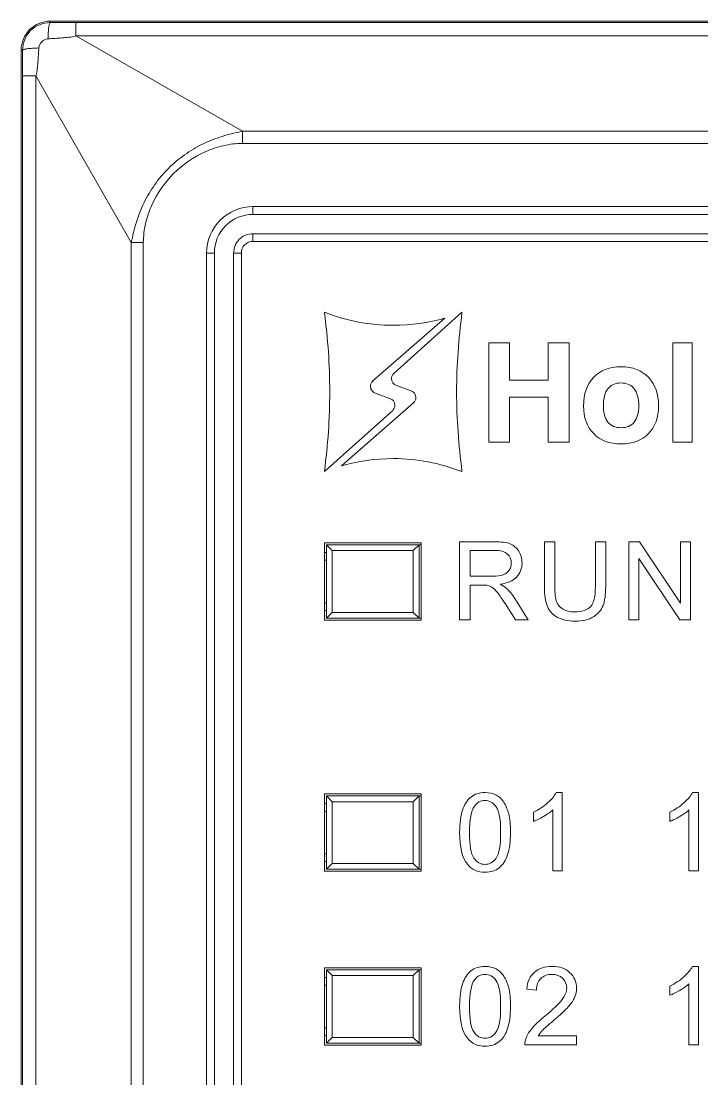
# Model space of a CAD drawing. Header units: millimetres. Extents: x 33157 to 59611, y -29750 to 1750.
# Drawn here: x 53530.02 to 53547.64, y -3944.32 to -3916.95 of the extents above; entities that cross this region are included whole.
import ezdxf

# ---------------------------------------------------------------- set-up
doc = ezdxf.new("R2010")
doc.units = ezdxf.units.MM
doc.layers.get('0').update_dxf_attribs({"lineweight": 18})

msp = doc.modelspace()

# ---------------------------------------------------------------- linework, layer by layer
at = {"lineweight": 9}
for p, q in [((53530.77, -3916.948), (53530.77, -3916.985)), ((53531.434, -3916.985), (53531.434, -3917.327)), ((53530.02, -3917.698), (53530.02, -4016.198)), ((53530.058, -3918.362), (53530.058, -3918.362)), ((53530.058, -3918.362), (53530.058, -4015.533)), ((53530.399, -3918.362), (53530.399, -3918.362)), ((53530.399, -3918.362), (53530.399, -4015.533)), ((53535.75, -3919.794), (53535.75, -3920.11)), ((53536.02, -3921.748), (53536.02, -3921.948)), ((53536.02, -3922.448), (53536.02, -3922.648)), ((53532.866, -3922.678), (53532.866, -4011.217)), ((53533.182, -3922.678), (53533.182, -4011.217)), ((53534.82, -3922.948), (53534.82, -3922.948)), ((53534.82, -3922.948), (53534.82, -4010.948)), ((53535.02, -3922.948), (53535.02, -3922.948)), ((53535.02, -3922.948), (53535.02, -4010.948)), ((53535.52, -3922.948), (53535.52, -4010.948)), ((53535.72, -3922.948), (53535.72, -4010.948)), ((53537.87, -3930.448), (53537.87, -3932.448)), ((53537.92, -3930.498), (53537.92, -3932.398)), ((53538.07, -3930.648), (53538.07, -3932.248)), ((53540.17, -3930.648), (53540.17, -3932.248)), ((53540.32, -3930.498), (53540.32, -3932.398)), ((53540.37, -3930.448), (53540.37, -3932.448)), ((53537.87, -3936.948), (53537.87, -3938.948)), ((53537.92, -3936.998), (53537.92, -3938.898)), ((53540.32, -3936.998), (53540.32, -3938.898)), ((53540.37, -3936.948), (53540.37, -3938.948)), ((53538.07, -3937.148), (53538.07, -3938.748)), ((53540.17, -3937.148), (53540.17, -3938.748)), ((53537.87, -3941.448), (53537.87, -3943.448)), ((53537.92, -3941.498), (53537.92, -3943.398)), ((53538.07, -3941.648), (53538.07, -3943.248)), ((53540.17, -3941.648), (53540.17, -3943.248)), ((53540.32, -3941.498), (53540.32, -3943.398)), ((53540.37, -3941.448), (53540.37, -3943.448))]:
    msp.add_line(p, q, dxfattribs=at)
for points, knots in [([(53530.77, -3916.948), (53530.571, -3916.948), (53530.38, -3917.027), (53530.239, -3917.167), (53530.099, -3917.308), (53530.02, -3917.499), (53530.02, -3917.698)], [0, 0, 0, 0, 173507.015859, 173507.015859, 173507.015859, 347014.031717, 347014.031717, 347014.031717, 347014.031717]), ([(53530.77, -3916.985), (53530.581, -3916.984), (53530.399, -3917.06), (53530.265, -3917.193), (53530.132, -3917.327), (53530.057, -3917.508), (53530.057, -3917.698)], [0, 0, 0, 0, 173507.170376, 173507.170376, 173507.170376, 347014.340753, 347014.340753, 347014.340753, 347014.340753]), ([(53530.77, -3916.985), (53530.765, -3916.985), (53530.762, -3916.989), (53530.76, -3916.994), (53530.755, -3917.002), (53530.753, -3917.01), (53530.751, -3917.018), (53530.747, -3917.03), (53530.744, -3917.043), (53530.742, -3917.056), (53530.738, -3917.073), (53530.736, -3917.09), (53530.734, -3917.107), (53530.728, -3917.151), (53530.724, -3917.196), (53530.721, -3917.241), (53530.717, -3917.296), (53530.715, -3917.35), (53530.714, -3917.405)], [0, 0, 0, 0, 147302.161094, 147302.161094, 147302.161094, 294604.322188, 294604.322188, 294604.322188, 441906.483281, 441906.483281, 441906.483281, 589208.644375, 589208.644375, 589208.644375, 736510.805469, 736510.805469, 736510.805469, 883812.966563, 883812.966563, 883812.966563, 883812.966563]), ([(53530.477, -3917.642), (53530.48, -3917.583), (53530.508, -3917.523), (53530.552, -3917.48), (53530.595, -3917.436), (53530.655, -3917.408), (53530.714, -3917.405)], [0, 0, 0, 0, 173509.024829, 173509.024829, 173509.024829, 347018.049658, 347018.049658, 347018.049658, 347018.049658]), ([(53530.714, -3917.405), (53530.774, -3917.402), (53530.835, -3917.398), (53530.895, -3917.395), (53530.955, -3917.391), (53531.016, -3917.387), (53531.076, -3917.382), (53531.136, -3917.377), (53531.196, -3917.371), (53531.257, -3917.364), (53531.317, -3917.357), (53531.378, -3917.349), (53531.434, -3917.327)], [0, 0, 0, 0, 153854.874553, 153854.874553, 153854.874553, 307709.749106, 307709.749106, 307709.749106, 461564.62366, 461564.62366, 461564.62366, 615419.498213, 615419.498213, 615419.498213, 615419.498213]), ([(53530.057, -3917.698), (53530.057, -3917.693), (53530.062, -3917.69), (53530.066, -3917.688), (53530.074, -3917.683), (53530.082, -3917.681), (53530.09, -3917.678), (53530.102, -3917.675), (53530.115, -3917.672), (53530.128, -3917.669), (53530.145, -3917.666), (53530.162, -3917.664), (53530.179, -3917.661), (53530.223, -3917.656), (53530.268, -3917.652), (53530.314, -3917.649), (53530.368, -3917.645), (53530.423, -3917.643), (53530.477, -3917.642)], [0, 0, 0, 0, 147301.449181, 147301.449181, 147301.449181, 294602.898363, 294602.898363, 294602.898363, 441904.347544, 441904.347544, 441904.347544, 589205.796726, 589205.796726, 589205.796726, 736507.245907, 736507.245907, 736507.245907, 883808.695089, 883808.695089, 883808.695089, 883808.695089]), ([(53530.399, -3918.362), (53530.41, -3918.334), (53530.417, -3918.304), (53530.423, -3918.274), (53530.428, -3918.245), (53530.433, -3918.215), (53530.437, -3918.185), (53530.444, -3918.124), (53530.45, -3918.064), (53530.454, -3918.004), (53530.459, -3917.943), (53530.463, -3917.883), (53530.467, -3917.823), (53530.471, -3917.763), (53530.474, -3917.702), (53530.477, -3917.642)], [0, 0, 0, 0, 149522.803849, 149522.803849, 149522.803849, 299045.607698, 299045.607698, 299045.607698, 448568.411548, 448568.411548, 448568.411548, 598091.215397, 598091.215397, 598091.215397, 747614.019246, 747614.019246, 747614.019246, 747614.019246]), ([(53535.75, -3919.794), (53535.662, -3919.815), (53535.574, -3919.835), (53535.486, -3919.857), (53535.397, -3919.879), (53535.31, -3919.903), (53535.223, -3919.93), (53535.05, -3919.984), (53534.88, -3920.051), (53534.717, -3920.13), (53534.553, -3920.21), (53534.396, -3920.303), (53534.248, -3920.408), (53534.1, -3920.514), (53533.961, -3920.631), (53533.832, -3920.76), (53533.703, -3920.888), (53533.586, -3921.028), (53533.48, -3921.176), (53533.375, -3921.324), (53533.282, -3921.481), (53533.202, -3921.644), (53533.123, -3921.808), (53533.056, -3921.978), (53533.002, -3922.151), (53532.975, -3922.238), (53532.951, -3922.325), (53532.929, -3922.413), (53532.907, -3922.502), (53532.888, -3922.59), (53532.866, -3922.678)], [0, 0, 0, 0, 142072.902298, 142072.902298, 142072.902298, 284145.804596, 284145.804596, 284145.804596, 426218.706893, 426218.706893, 426218.706893, 568291.609191, 568291.609191, 568291.609191, 710364.511489, 710364.511489, 710364.511489, 852437.413787, 852437.413787, 852437.413787, 994510.316084, 994510.316084, 994510.316084, 1136583.218382, 1136583.218382, 1136583.218382, 1278656.12068, 1278656.12068, 1278656.12068, 1420729.022978, 1420729.022978, 1420729.022978, 1420729.022978]), ([(53535.75, -3920.11), (53535.584, -3920.11), (53535.418, -3920.132), (53535.256, -3920.17), (53535.094, -3920.208), (53534.936, -3920.262), (53534.784, -3920.33), (53534.481, -3920.465), (53534.202, -3920.658), (53533.966, -3920.894), (53533.73, -3921.13), (53533.538, -3921.409), (53533.402, -3921.711), (53533.334, -3921.863), (53533.28, -3922.021), (53533.242, -3922.184), (53533.204, -3922.346), (53533.182, -3922.512), (53533.182, -3922.678)], [0, 0, 0, 0, 147315.259287, 147315.259287, 147315.259287, 294630.518573, 294630.518573, 294630.518573, 441945.77786, 441945.77786, 441945.77786, 589261.037146, 589261.037146, 589261.037146, 736576.296433, 736576.296433, 736576.296433, 883891.555719, 883891.555719, 883891.555719, 883891.555719]), ([(53536.02, -3921.748), (53535.702, -3921.748), (53535.396, -3921.874), (53535.171, -3922.099), (53534.946, -3922.324), (53534.82, -3922.629), (53534.82, -3922.948)], [0, 0, 0, 0, 173530.491146, 173530.491146, 173530.491146, 347060.982292, 347060.982292, 347060.982292, 347060.982292]), ([(53536.02, -3921.948), (53535.755, -3921.948), (53535.5, -3922.053), (53535.313, -3922.241), (53535.125, -3922.428), (53535.02, -3922.682), (53535.02, -3922.948)], [0, 0, 0, 0, 173531.331124, 173531.331124, 173531.331124, 347062.662248, 347062.662248, 347062.662248, 347062.662248]), ([(53536.02, -3922.448), (53535.887, -3922.448), (53535.76, -3922.5), (53535.666, -3922.594), (53535.572, -3922.688), (53535.52, -3922.815), (53535.52, -3922.948)], [0, 0, 0, 0, 173533.431547, 173533.431547, 173533.431547, 347066.863093, 347066.863093, 347066.863093, 347066.863093]), ([(53536.02, -3922.648), (53535.94, -3922.648), (53535.864, -3922.679), (53535.808, -3922.736), (53535.751, -3922.792), (53535.72, -3922.868), (53535.72, -3922.948)], [0, 0, 0, 0, 173534.271675, 173534.271675, 173534.271675, 347068.54335, 347068.54335, 347068.54335, 347068.54335])]:
    msp.add_open_spline(points, degree=3, knots=knots, dxfattribs=at)
for points in [[(53563.97, -3916.948), (53563.97, -3916.948), (53530.77, -3916.948), (53530.77, -3916.948)], [(53530.77, -3916.985), (53530.991, -3916.985), (53531.213, -3916.985), (53531.434, -3916.985)], [(53531.434, -3916.985), (53531.434, -3916.985), (53563.306, -3916.985), (53563.306, -3916.985)], [(53531.434, -3917.327), (53531.434, -3917.327), (53563.306, -3917.327), (53563.306, -3917.327)], [(53531.434, -3917.327), (53531.434, -3917.327), (53535.75, -3919.794), (53535.75, -3919.794)], [(53530.057, -3917.698), (53530.057, -3917.698), (53530.02, -3917.698), (53530.02, -3917.698)], [(53530.058, -3918.362), (53530.057, -3918.14), (53530.057, -3917.919), (53530.057, -3917.698)], [(53530.058, -3918.362), (53530.058, -3918.362), (53530.399, -3918.362), (53530.399, -3918.362)], [(53530.399, -3918.362), (53530.399, -3918.362), (53532.866, -3922.678), (53532.866, -3922.678)], [(53558.989, -3919.794), (53558.989, -3919.794), (53535.75, -3919.794), (53535.75, -3919.794)], [(53558.989, -3920.11), (53558.989, -3920.11), (53535.75, -3920.11), (53535.75, -3920.11)], [(53536.02, -3921.748), (53536.02, -3921.748), (53558.72, -3921.748), (53558.72, -3921.748)], [(53536.02, -3921.948), (53536.02, -3921.948), (53558.72, -3921.948), (53558.72, -3921.948)], [(53558.72, -3922.448), (53558.72, -3922.448), (53536.02, -3922.448), (53536.02, -3922.448)], [(53533.182, -3922.678), (53533.182, -3922.678), (53532.866, -3922.678), (53532.866, -3922.678)], [(53558.72, -3922.648), (53558.72, -3922.648), (53536.02, -3922.648), (53536.02, -3922.648)], [(53534.82, -3922.948), (53534.82, -3922.948), (53535.02, -3922.948), (53535.02, -3922.948)], [(53535.72, -3922.948), (53535.72, -3922.948), (53535.52, -3922.948), (53535.52, -3922.948)], [(53540.37, -3930.448), (53540.37, -3930.448), (53537.87, -3930.448), (53537.87, -3930.448)], [(53537.92, -3930.698), (53537.92, -3930.698), (53537.87, -3930.698), (53537.87, -3930.698)], [(53537.92, -3930.498), (53537.92, -3930.498), (53540.37, -3930.498), (53540.37, -3930.498)], [(53537.92, -3930.498), (53537.92, -3930.498), (53538.07, -3930.648), (53538.07, -3930.648)], [(53540.17, -3930.648), (53540.17, -3930.648), (53538.07, -3930.648), (53538.07, -3930.648)], [(53540.32, -3930.498), (53540.32, -3930.498), (53540.17, -3930.648), (53540.17, -3930.648)], [(53537.92, -3930.898), (53537.92, -3930.898), (53537.87, -3930.898), (53537.87, -3930.898)], [(53537.87, -3931.998), (53537.87, -3931.998), (53537.92, -3931.998), (53537.92, -3931.998)], [(53537.87, -3932.198), (53537.87, -3932.198), (53537.92, -3932.198), (53537.92, -3932.198)], [(53537.92, -3932.398), (53537.92, -3932.398), (53538.07, -3932.248), (53538.07, -3932.248)], [(53538.07, -3932.248), (53538.07, -3932.248), (53540.17, -3932.248), (53540.17, -3932.248)], [(53540.32, -3932.398), (53540.32, -3932.398), (53540.17, -3932.248), (53540.17, -3932.248)], [(53537.87, -3932.448), (53537.87, -3932.448), (53540.37, -3932.448), (53540.37, -3932.448)], [(53537.92, -3932.398), (53537.92, -3932.398), (53540.37, -3932.398), (53540.37, -3932.398)], [(53540.37, -3936.948), (53540.37, -3936.948), (53537.87, -3936.948), (53537.87, -3936.948)], [(53537.92, -3936.998), (53537.92, -3936.998), (53540.37, -3936.998), (53540.37, -3936.998)], [(53537.92, -3936.998), (53537.92, -3936.998), (53538.07, -3937.148), (53538.07, -3937.148)], [(53540.32, -3936.998), (53540.32, -3936.998), (53540.17, -3937.148), (53540.17, -3937.148)], [(53537.92, -3937.198), (53537.92, -3937.198), (53537.87, -3937.198), (53537.87, -3937.198)], [(53540.17, -3937.148), (53540.17, -3937.148), (53538.07, -3937.148), (53538.07, -3937.148)], [(53537.92, -3937.398), (53537.92, -3937.398), (53537.87, -3937.398), (53537.87, -3937.398)], [(53537.87, -3938.498), (53537.87, -3938.498), (53537.92, -3938.498), (53537.92, -3938.498)], [(53537.87, -3938.698), (53537.87, -3938.698), (53537.92, -3938.698), (53537.92, -3938.698)], [(53537.92, -3938.898), (53537.92, -3938.898), (53540.37, -3938.898), (53540.37, -3938.898)], [(53537.92, -3938.898), (53537.92, -3938.898), (53538.07, -3938.748), (53538.07, -3938.748)], [(53538.07, -3938.748), (53538.07, -3938.748), (53540.17, -3938.748), (53540.17, -3938.748)], [(53540.32, -3938.898), (53540.32, -3938.898), (53540.17, -3938.748), (53540.17, -3938.748)], [(53537.87, -3938.948), (53537.87, -3938.948), (53540.37, -3938.948), (53540.37, -3938.948)], [(53540.37, -3941.448), (53540.37, -3941.448), (53537.87, -3941.448), (53537.87, -3941.448)], [(53537.92, -3941.498), (53537.92, -3941.498), (53540.37, -3941.498), (53540.37, -3941.498)], [(53537.92, -3941.498), (53537.92, -3941.498), (53538.07, -3941.648), (53538.07, -3941.648)], [(53540.17, -3941.648), (53540.17, -3941.648), (53538.07, -3941.648), (53538.07, -3941.648)], [(53540.32, -3941.498), (53540.32, -3941.498), (53540.17, -3941.648), (53540.17, -3941.648)], [(53537.92, -3941.698), (53537.92, -3941.698), (53537.87, -3941.698), (53537.87, -3941.698)], [(53537.92, -3941.898), (53537.92, -3941.898), (53537.87, -3941.898), (53537.87, -3941.898)], [(53537.87, -3942.998), (53537.87, -3942.998), (53537.92, -3942.998), (53537.92, -3942.998)], [(53537.87, -3943.198), (53537.87, -3943.198), (53537.92, -3943.198), (53537.92, -3943.198)], [(53537.92, -3943.398), (53537.92, -3943.398), (53538.07, -3943.248), (53538.07, -3943.248)], [(53538.07, -3943.248), (53538.07, -3943.248), (53540.17, -3943.248), (53540.17, -3943.248)], [(53540.32, -3943.398), (53540.32, -3943.398), (53540.17, -3943.248), (53540.17, -3943.248)], [(53537.87, -3943.448), (53537.87, -3943.448), (53540.37, -3943.448), (53540.37, -3943.448)], [(53537.92, -3943.398), (53537.92, -3943.398), (53540.37, -3943.398), (53540.37, -3943.398)]]:
    msp.add_open_spline(points, degree=3, dxfattribs=at)
for points, knots in [([(53539.565, -3926.711), (53539.565, -3926.711), (53539.565, -3926.711), (53539.565, -3926.711), (53539.565, -3926.711), (53539.209, -3926.581), (53539.209, -3926.581), (53539.125, -3926.563), (53539.062, -3926.489), (53539.062, -3926.4), (53539.062, -3926.344), (53539.087, -3926.295), (53539.126, -3926.261), (53539.126, -3926.261), (53539.126, -3926.259), (53539.126, -3926.259), (53539.126, -3926.259), (53540.989, -3924.631), (53540.989, -3924.631), (53540.563, -3924.752), (53540.114, -3924.818), (53539.65, -3924.818), (53539.032, -3924.818), (53538.441, -3924.702), (53537.897, -3924.491), (53537.888, -3924.488), (53537.879, -3924.485), (53537.87, -3924.482), (53537.87, -3924.482), (53537.87, -3924.494), (53537.87, -3924.494), (53537.96, -3925.164), (53538.007, -3925.848), (53538.007, -3926.542), (53538.007, -3927.237), (53537.96, -3927.921), (53537.87, -3928.591), (53537.87, -3928.591), (53537.87, -3928.606), (53537.87, -3928.606), (53537.87, -3928.606), (53539.637, -3927.022), (53539.637, -3927.022), (53539.637, -3927.022), (53539.637, -3927.021), (53539.637, -3927.021), (53539.672, -3926.987), (53539.694, -3926.94), (53539.694, -3926.887), (53539.694, -3926.805), (53539.64, -3926.735), (53539.565, -3926.711)], [0, 0, 0, 0, 138732.583923, 138732.583923, 138732.583923, 277465.167846, 277465.167846, 277465.167846, 416197.751769, 416197.751769, 416197.751769, 554930.335692, 554930.335692, 554930.335692, 693662.919615, 693662.919615, 693662.919615, 832395.503538, 832395.503538, 832395.503538, 971128.087461, 971128.087461, 971128.087461, 1109860.671385, 1109860.671385, 1109860.671385, 1248593.255308, 1248593.255308, 1248593.255308, 1387325.839231, 1387325.839231, 1387325.839231, 1526058.423154, 1526058.423154, 1526058.423154, 1664791.007077, 1664791.007077, 1664791.007077, 1803523.591, 1803523.591, 1803523.591, 1942256.174923, 1942256.174923, 1942256.174923, 2080988.758846, 2080988.758846, 2080988.758846, 2219721.342769, 2219721.342769, 2219721.342769, 2358453.926692, 2358453.926692, 2358453.926692, 2358453.926692]), ([(53539.735, -3926.376), (53539.735, -3926.376), (53539.735, -3926.376), (53539.735, -3926.376), (53539.735, -3926.376), (53540.091, -3926.506), (53540.091, -3926.506), (53540.175, -3926.524), (53540.237, -3926.598), (53540.237, -3926.687), (53540.237, -3926.743), (53540.212, -3926.792), (53540.174, -3926.826), (53540.174, -3926.826), (53540.174, -3926.828), (53540.174, -3926.828), (53540.174, -3926.828), (53538.311, -3928.456), (53538.311, -3928.456), (53538.737, -3928.334), (53539.185, -3928.268), (53539.65, -3928.268), (53540.268, -3928.268), (53540.859, -3928.385), (53541.403, -3928.595), (53541.412, -3928.599), (53541.421, -3928.601), (53541.43, -3928.604), (53541.43, -3928.604), (53541.43, -3928.593), (53541.43, -3928.593), (53541.34, -3927.923), (53541.292, -3927.239), (53541.292, -3926.544), (53541.292, -3925.849), (53541.34, -3925.166), (53541.43, -3924.496), (53541.43, -3924.496), (53541.43, -3924.481), (53541.43, -3924.481), (53541.43, -3924.481), (53539.663, -3926.064), (53539.663, -3926.064), (53539.663, -3926.064), (53539.663, -3926.066), (53539.663, -3926.066), (53539.628, -3926.099), (53539.606, -3926.147), (53539.606, -3926.199), (53539.606, -3926.282), (53539.66, -3926.351), (53539.735, -3926.376)], [0, 0, 0, 0, 138738.285644, 138738.285644, 138738.285644, 277476.571288, 277476.571288, 277476.571288, 416214.856933, 416214.856933, 416214.856933, 554953.142577, 554953.142577, 554953.142577, 693691.428221, 693691.428221, 693691.428221, 832429.713865, 832429.713865, 832429.713865, 971167.99951, 971167.99951, 971167.99951, 1109906.285154, 1109906.285154, 1109906.285154, 1248644.570798, 1248644.570798, 1248644.570798, 1387382.856442, 1387382.856442, 1387382.856442, 1526121.142087, 1526121.142087, 1526121.142087, 1664859.427731, 1664859.427731, 1664859.427731, 1803597.713375, 1803597.713375, 1803597.713375, 1942335.999019, 1942335.999019, 1942335.999019, 2081074.284664, 2081074.284664, 2081074.284664, 2219812.570308, 2219812.570308, 2219812.570308, 2358550.855952, 2358550.855952, 2358550.855952, 2358550.855952]), ([(53542.124, -3925.274), (53542.124, -3925.274), (53542.391, -3925.274), (53542.391, -3925.274), (53542.391, -3925.274), (53542.661, -3925.274), (53542.661, -3925.274), (53542.661, -3925.274), (53542.661, -3926.235), (53542.661, -3926.235), (53542.661, -3926.235), (53543.664, -3926.235), (53543.664, -3926.235), (53543.664, -3926.235), (53543.664, -3925.274), (53543.664, -3925.274), (53543.664, -3925.274), (53543.932, -3925.274), (53543.932, -3925.274), (53543.932, -3925.274), (53544.201, -3925.274), (53544.201, -3925.274), (53544.201, -3925.274), (53544.201, -3927.84), (53544.201, -3927.84), (53544.201, -3927.84), (53543.933, -3927.84), (53543.933, -3927.84), (53543.933, -3927.84), (53543.664, -3927.84), (53543.664, -3927.84), (53543.664, -3927.84), (53543.664, -3926.677), (53543.664, -3926.677), (53543.664, -3926.677), (53542.661, -3926.677), (53542.661, -3926.677), (53542.661, -3926.677), (53542.661, -3927.84), (53542.661, -3927.84), (53542.661, -3927.84), (53542.393, -3927.84), (53542.393, -3927.84), (53542.393, -3927.84), (53542.124, -3927.84), (53542.124, -3927.84), (53542.124, -3927.84), (53542.124, -3925.274), (53542.124, -3925.274)], [0, 0, 0, 0, 139151.815902, 139151.815902, 139151.815902, 278303.631804, 278303.631804, 278303.631804, 417455.447706, 417455.447706, 417455.447706, 556607.263607, 556607.263607, 556607.263607, 695759.079509, 695759.079509, 695759.079509, 834910.895411, 834910.895411, 834910.895411, 974062.711313, 974062.711313, 974062.711313, 1113214.527215, 1113214.527215, 1113214.527215, 1252366.343117, 1252366.343117, 1252366.343117, 1391518.159019, 1391518.159019, 1391518.159019, 1530669.974921, 1530669.974921, 1530669.974921, 1669821.790822, 1669821.790822, 1669821.790822, 1808973.606724, 1808973.606724, 1808973.606724, 1948125.422626, 1948125.422626, 1948125.422626, 2087277.238528, 2087277.238528, 2087277.238528, 2226429.05443, 2226429.05443, 2226429.05443, 2226429.05443]), ([(53546.884, -3925.274), (53546.884, -3925.274), (53547.134, -3925.274), (53547.134, -3925.274), (53547.134, -3925.274), (53547.385, -3925.274), (53547.385, -3925.274), (53547.385, -3925.274), (53547.385, -3927.84), (53547.385, -3927.84), (53547.385, -3927.84), (53547.135, -3927.84), (53547.135, -3927.84), (53547.135, -3927.84), (53546.884, -3927.84), (53546.884, -3927.84), (53546.884, -3927.84), (53546.884, -3925.274), (53546.884, -3925.274)], [0, 0, 0, 0, 147357.33944, 147357.33944, 147357.33944, 294714.67888, 294714.67888, 294714.67888, 442072.01832, 442072.01832, 442072.01832, 589429.357761, 589429.357761, 589429.357761, 736786.697201, 736786.697201, 736786.697201, 884144.036641, 884144.036641, 884144.036641, 884144.036641]), ([(53544.839, -3927.623), (53544.663, -3927.445), (53544.576, -3927.205), (53544.576, -3926.902), (53544.576, -3926.593), (53544.663, -3926.347), (53544.839, -3926.165), (53545.014, -3925.983), (53545.25, -3925.892), (53545.547, -3925.892), (53545.846, -3925.892), (53546.083, -3925.983), (53546.258, -3926.165), (53546.432, -3926.347), (53546.52, -3926.593), (53546.52, -3926.902), (53546.52, -3927.205), (53546.432, -3927.445), (53546.258, -3927.623), (53546.083, -3927.801), (53545.846, -3927.89), (53545.547, -3927.89), (53545.25, -3927.89), (53545.014, -3927.801), (53544.839, -3927.623)], [0, 0, 0, 0, 144075.502437, 144075.502437, 144075.502437, 288151.004875, 288151.004875, 288151.004875, 432226.507312, 432226.507312, 432226.507312, 576302.00975, 576302.00975, 576302.00975, 720377.512187, 720377.512187, 720377.512187, 864453.014625, 864453.014625, 864453.014625, 1008528.517062, 1008528.517062, 1008528.517062, 1152604.019499, 1152604.019499, 1152604.019499, 1152604.019499]), ([(53545.888, -3927.324), (53545.966, -3927.226), (53546.006, -3927.084), (53546.006, -3926.897), (53546.006, -3926.705), (53545.966, -3926.56), (53545.888, -3926.46), (53545.81, -3926.361), (53545.696, -3926.311), (53545.547, -3926.311), (53545.397, -3926.311), (53545.284, -3926.361), (53545.206, -3926.46), (53545.129, -3926.56), (53545.09, -3926.705), (53545.09, -3926.897), (53545.09, -3927.084), (53545.129, -3927.226), (53545.206, -3927.324), (53545.284, -3927.422), (53545.397, -3927.47), (53545.547, -3927.47), (53545.696, -3927.47), (53545.81, -3927.422), (53545.888, -3927.324)], [0, 0, 0, 0, 144076.798249, 144076.798249, 144076.798249, 288153.596497, 288153.596497, 288153.596497, 432230.394746, 432230.394746, 432230.394746, 576307.192994, 576307.192994, 576307.192994, 720383.991243, 720383.991243, 720383.991243, 864460.789491, 864460.789491, 864460.789491, 1008537.58774, 1008537.58774, 1008537.58774, 1152614.385988, 1152614.385988, 1152614.385988, 1152614.385988]), ([(53541.37, -3932.441), (53541.37, -3932.441), (53541.37, -3930.42), (53541.37, -3930.42), (53541.37, -3930.42), (53542.265, -3930.42), (53542.265, -3930.42), (53542.445, -3930.42), (53542.582, -3930.438), (53542.676, -3930.474), (53542.769, -3930.511), (53542.844, -3930.575), (53542.9, -3930.666), (53542.956, -3930.758), (53542.984, -3930.86), (53542.984, -3930.971), (53542.984, -3931.114), (53542.937, -3931.235), (53542.845, -3931.333), (53542.752, -3931.432), (53542.609, -3931.494), (53542.415, -3931.521), (53542.486, -3931.554), (53542.54, -3931.588), (53542.576, -3931.621), (53542.655, -3931.693), (53542.728, -3931.783), (53542.798, -3931.89), (53542.798, -3931.89), (53543.147, -3932.441), (53543.147, -3932.441), (53543.147, -3932.441), (53542.813, -3932.441), (53542.813, -3932.441), (53542.813, -3932.441), (53542.546, -3932.02), (53542.546, -3932.02), (53542.468, -3931.898), (53542.404, -3931.806), (53542.354, -3931.741), (53542.303, -3931.677), (53542.258, -3931.632), (53542.218, -3931.606), (53542.178, -3931.581), (53542.137, -3931.563), (53542.096, -3931.552), (53542.066, -3931.546), (53542.016, -3931.543), (53541.947, -3931.543), (53541.947, -3931.543), (53541.638, -3931.543), (53541.638, -3931.543), (53541.638, -3931.543), (53541.638, -3932.441), (53541.638, -3932.441), (53541.638, -3932.441), (53541.37, -3932.441), (53541.37, -3932.441)], [0, 0, 0, 0, 138274.001395, 138274.001395, 138274.001395, 276548.00279, 276548.00279, 276548.00279, 414822.004185, 414822.004185, 414822.004185, 553096.00558, 553096.00558, 553096.00558, 691370.006974, 691370.006974, 691370.006974, 829644.008369, 829644.008369, 829644.008369, 967918.009764, 967918.009764, 967918.009764, 1106192.011159, 1106192.011159, 1106192.011159, 1244466.012554, 1244466.012554, 1244466.012554, 1382740.013949, 1382740.013949, 1382740.013949, 1521014.015344, 1521014.015344, 1521014.015344, 1659288.016739, 1659288.016739, 1659288.016739, 1797562.018134, 1797562.018134, 1797562.018134, 1935836.019528, 1935836.019528, 1935836.019528, 2074110.020923, 2074110.020923, 2074110.020923, 2212384.022318, 2212384.022318, 2212384.022318, 2350658.023713, 2350658.023713, 2350658.023713, 2488932.025108, 2488932.025108, 2488932.025108, 2627206.026503, 2627206.026503, 2627206.026503, 2627206.026503]), ([(53544.882, -3930.42), (53544.882, -3930.42), (53545.15, -3930.42), (53545.15, -3930.42), (53545.15, -3930.42), (53545.15, -3931.587), (53545.15, -3931.587), (53545.15, -3931.79), (53545.127, -3931.951), (53545.082, -3932.071), (53545.036, -3932.19), (53544.953, -3932.287), (53544.833, -3932.362), (53544.714, -3932.437), (53544.557, -3932.474), (53544.362, -3932.474), (53544.174, -3932.474), (53544.019, -3932.442), (53543.899, -3932.377), (53543.778, -3932.311), (53543.693, -3932.217), (53543.642, -3932.093), (53543.59, -3931.97), (53543.564, -3931.801), (53543.564, -3931.587), (53543.564, -3931.587), (53543.564, -3930.42), (53543.564, -3930.42), (53543.564, -3930.42), (53543.833, -3930.42), (53543.833, -3930.42), (53543.833, -3930.42), (53543.833, -3931.586), (53543.833, -3931.586), (53543.833, -3931.762), (53543.849, -3931.892), (53543.881, -3931.974), (53543.914, -3932.058), (53543.969, -3932.122), (53544.049, -3932.167), (53544.128, -3932.212), (53544.225, -3932.235), (53544.339, -3932.235), (53544.535, -3932.235), (53544.674, -3932.19), (53544.758, -3932.101), (53544.841, -3932.012), (53544.882, -3931.84), (53544.882, -3931.586), (53544.882, -3931.586), (53544.882, -3930.42), (53544.882, -3930.42)], [0, 0, 0, 0, 138754.222086, 138754.222086, 138754.222086, 277508.444172, 277508.444172, 277508.444172, 416262.666259, 416262.666259, 416262.666259, 555016.888345, 555016.888345, 555016.888345, 693771.110431, 693771.110431, 693771.110431, 832525.332517, 832525.332517, 832525.332517, 971279.554603, 971279.554603, 971279.554603, 1110033.776689, 1110033.776689, 1110033.776689, 1248787.998776, 1248787.998776, 1248787.998776, 1387542.220862, 1387542.220862, 1387542.220862, 1526296.442948, 1526296.442948, 1526296.442948, 1665050.665034, 1665050.665034, 1665050.665034, 1803804.88712, 1803804.88712, 1803804.88712, 1942559.109206, 1942559.109206, 1942559.109206, 2081313.331293, 2081313.331293, 2081313.331293, 2220067.553379, 2220067.553379, 2220067.553379, 2358821.775465, 2358821.775465, 2358821.775465, 2358821.775465]), ([(53545.751, -3932.441), (53545.751, -3932.441), (53545.751, -3930.42), (53545.751, -3930.42), (53545.751, -3930.42), (53546.026, -3930.42), (53546.026, -3930.42), (53546.026, -3930.42), (53547.086, -3932.006), (53547.086, -3932.006), (53547.086, -3932.006), (53547.086, -3930.42), (53547.086, -3930.42), (53547.086, -3930.42), (53547.343, -3930.42), (53547.343, -3930.42), (53547.343, -3930.42), (53547.343, -3932.441), (53547.343, -3932.441), (53547.343, -3932.441), (53547.068, -3932.441), (53547.068, -3932.441), (53547.068, -3932.441), (53546.008, -3930.854), (53546.008, -3930.854), (53546.008, -3930.854), (53546.008, -3932.441), (53546.008, -3932.441), (53546.008, -3932.441), (53545.751, -3932.441), (53545.751, -3932.441)], [0, 0, 0, 0, 142115.445414, 142115.445414, 142115.445414, 284230.890829, 284230.890829, 284230.890829, 426346.336243, 426346.336243, 426346.336243, 568461.781658, 568461.781658, 568461.781658, 710577.227072, 710577.227072, 710577.227072, 852692.672487, 852692.672487, 852692.672487, 994808.117901, 994808.117901, 994808.117901, 1136923.563316, 1136923.563316, 1136923.563316, 1279039.00873, 1279039.00873, 1279039.00873, 1421154.454145, 1421154.454145, 1421154.454145, 1421154.454145]), ([(53541.638, -3931.312), (53541.638, -3931.312), (53542.211, -3931.312), (53542.211, -3931.312), (53542.334, -3931.312), (53542.429, -3931.299), (53542.497, -3931.274), (53542.566, -3931.249), (53542.618, -3931.208), (53542.654, -3931.152), (53542.689, -3931.097), (53542.707, -3931.037), (53542.707, -3930.971), (53542.707, -3930.876), (53542.673, -3930.797), (53542.604, -3930.735), (53542.535, -3930.673), (53542.425, -3930.643), (53542.276, -3930.643), (53542.276, -3930.643), (53541.638, -3930.643), (53541.638, -3930.643), (53541.638, -3930.643), (53541.638, -3931.312), (53541.638, -3931.312)], [0, 0, 0, 0, 144075.25342, 144075.25342, 144075.25342, 288150.50684, 288150.50684, 288150.50684, 432225.760259, 432225.760259, 432225.760259, 576301.013679, 576301.013679, 576301.013679, 720376.267099, 720376.267099, 720376.267099, 864451.520519, 864451.520519, 864451.520519, 1008526.773939, 1008526.773939, 1008526.773939, 1152602.027358, 1152602.027358, 1152602.027358, 1152602.027358]), ([(53541.37, -3937.943), (53541.37, -3937.705), (53541.394, -3937.512), (53541.443, -3937.366), (53541.492, -3937.22), (53541.565, -3937.108), (53541.662, -3937.029), (53541.759, -3936.95), (53541.88, -3936.911), (53542.027, -3936.911), (53542.135, -3936.911), (53542.23, -3936.933), (53542.313, -3936.977), (53542.395, -3937.021), (53542.462, -3937.084), (53542.515, -3937.166), (53542.568, -3937.248), (53542.609, -3937.348), (53542.639, -3937.466), (53542.67, -3937.584), (53542.685, -3937.743), (53542.685, -3937.943), (53542.685, -3938.18), (53542.66, -3938.372), (53542.612, -3938.518), (53542.563, -3938.664), (53542.49, -3938.777), (53542.394, -3938.856), (53542.297, -3938.935), (53542.175, -3938.974), (53542.027, -3938.974), (53541.833, -3938.974), (53541.68, -3938.905), (53541.569, -3938.767), (53541.436, -3938.597), (53541.37, -3938.323), (53541.37, -3937.943)], [0, 0, 0, 0, 140805.756705, 140805.756705, 140805.756705, 281611.51341, 281611.51341, 281611.51341, 422417.270114, 422417.270114, 422417.270114, 563223.026819, 563223.026819, 563223.026819, 704028.783524, 704028.783524, 704028.783524, 844834.540229, 844834.540229, 844834.540229, 985640.296934, 985640.296934, 985640.296934, 1126446.053638, 1126446.053638, 1126446.053638, 1267251.810343, 1267251.810343, 1267251.810343, 1408057.567048, 1408057.567048, 1408057.567048, 1548863.323753, 1548863.323753, 1548863.323753, 1689669.080458, 1689669.080458, 1689669.080458, 1689669.080458]), ([(53544.027, -3938.941), (53544.027, -3938.941), (53543.779, -3938.941), (53543.779, -3938.941), (53543.779, -3938.941), (53543.779, -3937.359), (53543.779, -3937.359), (53543.719, -3937.417), (53543.641, -3937.473), (53543.544, -3937.53), (53543.447, -3937.587), (53543.359, -3937.63), (53543.282, -3937.658), (53543.282, -3937.658), (53543.282, -3937.418), (53543.282, -3937.418), (53543.421, -3937.354), (53543.542, -3937.275), (53543.646, -3937.181), (53543.75, -3937.089), (53543.824, -3936.999), (53543.867, -3936.911), (53543.867, -3936.911), (53544.027, -3936.911), (53544.027, -3936.911), (53544.027, -3936.911), (53544.027, -3938.941), (53544.027, -3938.941)], [0, 0, 0, 0, 142770.444631, 142770.444631, 142770.444631, 285540.889262, 285540.889262, 285540.889262, 428311.333893, 428311.333893, 428311.333893, 571081.778524, 571081.778524, 571081.778524, 713852.223155, 713852.223155, 713852.223155, 856622.667786, 856622.667786, 856622.667786, 999393.112417, 999393.112417, 999393.112417, 1142163.557048, 1142163.557048, 1142163.557048, 1284934.001679, 1284934.001679, 1284934.001679, 1284934.001679]), ([(53547.554, -3938.941), (53547.554, -3938.941), (53547.306, -3938.941), (53547.306, -3938.941), (53547.306, -3938.941), (53547.306, -3937.359), (53547.306, -3937.359), (53547.246, -3937.417), (53547.167, -3937.473), (53547.071, -3937.53), (53546.974, -3937.587), (53546.886, -3937.63), (53546.809, -3937.658), (53546.809, -3937.658), (53546.809, -3937.418), (53546.809, -3937.418), (53546.948, -3937.354), (53547.069, -3937.275), (53547.173, -3937.181), (53547.277, -3937.089), (53547.351, -3936.999), (53547.394, -3936.911), (53547.394, -3936.911), (53547.554, -3936.911), (53547.554, -3936.911), (53547.554, -3936.911), (53547.554, -3938.941), (53547.554, -3938.941)], [0, 0, 0, 0, 142779.497363, 142779.497363, 142779.497363, 285558.994726, 285558.994726, 285558.994726, 428338.492089, 428338.492089, 428338.492089, 571117.989452, 571117.989452, 571117.989452, 713897.486816, 713897.486816, 713897.486816, 856676.984179, 856676.984179, 856676.984179, 999456.481542, 999456.481542, 999456.481542, 1142235.978905, 1142235.978905, 1142235.978905, 1285015.476268, 1285015.476268, 1285015.476268, 1285015.476268]), ([(53541.624, -3937.944), (53541.624, -3938.277), (53541.662, -3938.498), (53541.74, -3938.607), (53541.817, -3938.717), (53541.913, -3938.771), (53542.027, -3938.771), (53542.141, -3938.771), (53542.237, -3938.716), (53542.315, -3938.607), (53542.392, -3938.497), (53542.431, -3938.276), (53542.431, -3937.944), (53542.431, -3937.612), (53542.392, -3937.391), (53542.315, -3937.282), (53542.237, -3937.172), (53542.141, -3937.117), (53542.024, -3937.117), (53541.911, -3937.117), (53541.819, -3937.166), (53541.751, -3937.262), (53541.666, -3937.385), (53541.624, -3937.613), (53541.624, -3937.944)], [0, 0, 0, 0, 144083.73107, 144083.73107, 144083.73107, 288167.46214, 288167.46214, 288167.46214, 432251.19321, 432251.19321, 432251.19321, 576334.924279, 576334.924279, 576334.924279, 720418.655349, 720418.655349, 720418.655349, 864502.386419, 864502.386419, 864502.386419, 1008586.117489, 1008586.117489, 1008586.117489, 1152669.848559, 1152669.848559, 1152669.848559, 1152669.848559]), ([(53547.554, -3943.441), (53547.554, -3943.441), (53547.306, -3943.441), (53547.306, -3943.441), (53547.306, -3943.441), (53547.306, -3941.859), (53547.306, -3941.859), (53547.246, -3941.917), (53547.167, -3941.973), (53547.071, -3942.03), (53546.974, -3942.087), (53546.886, -3942.13), (53546.809, -3942.158), (53546.809, -3942.158), (53546.809, -3941.918), (53546.809, -3941.918), (53546.948, -3941.854), (53547.069, -3941.775), (53547.173, -3941.681), (53547.277, -3941.589), (53547.351, -3941.499), (53547.394, -3941.411), (53547.394, -3941.411), (53547.554, -3941.411), (53547.554, -3941.411), (53547.554, -3941.411), (53547.554, -3943.441), (53547.554, -3943.441)], [0, 0, 0, 0, 142785.594559, 142785.594559, 142785.594559, 285571.189119, 285571.189119, 285571.189119, 428356.783678, 428356.783678, 428356.783678, 571142.378238, 571142.378238, 571142.378238, 713927.972797, 713927.972797, 713927.972797, 856713.567357, 856713.567357, 856713.567357, 999499.161916, 999499.161916, 999499.161916, 1142284.756475, 1142284.756475, 1142284.756475, 1285070.351035, 1285070.351035, 1285070.351035, 1285070.351035]), ([(53541.37, -3942.443), (53541.37, -3942.205), (53541.394, -3942.012), (53541.443, -3941.866), (53541.492, -3941.72), (53541.565, -3941.608), (53541.662, -3941.529), (53541.759, -3941.45), (53541.88, -3941.411), (53542.027, -3941.411), (53542.135, -3941.411), (53542.23, -3941.433), (53542.313, -3941.477), (53542.395, -3941.521), (53542.462, -3941.584), (53542.515, -3941.666), (53542.568, -3941.748), (53542.609, -3941.848), (53542.639, -3941.966), (53542.67, -3942.084), (53542.685, -3942.243), (53542.685, -3942.443), (53542.685, -3942.68), (53542.66, -3942.872), (53542.612, -3943.018), (53542.563, -3943.164), (53542.49, -3943.277), (53542.394, -3943.356), (53542.297, -3943.435), (53542.175, -3943.474), (53542.027, -3943.474), (53541.833, -3943.474), (53541.68, -3943.405), (53541.569, -3943.267), (53541.436, -3943.097), (53541.37, -3942.823), (53541.37, -3942.443)], [0, 0, 0, 0, 140812.016782, 140812.016782, 140812.016782, 281624.033564, 281624.033564, 281624.033564, 422436.050346, 422436.050346, 422436.050346, 563248.067128, 563248.067128, 563248.067128, 704060.083909, 704060.083909, 704060.083909, 844872.100691, 844872.100691, 844872.100691, 985684.117473, 985684.117473, 985684.117473, 1126496.134255, 1126496.134255, 1126496.134255, 1267308.151037, 1267308.151037, 1267308.151037, 1408120.167819, 1408120.167819, 1408120.167819, 1548932.184601, 1548932.184601, 1548932.184601, 1689744.201383, 1689744.201383, 1689744.201383, 1689744.201383]), ([(53541.624, -3942.444), (53541.624, -3942.777), (53541.662, -3942.998), (53541.74, -3943.107), (53541.817, -3943.217), (53541.913, -3943.271), (53542.027, -3943.271), (53542.141, -3943.271), (53542.237, -3943.216), (53542.315, -3943.107), (53542.392, -3942.997), (53542.431, -3942.776), (53542.431, -3942.444), (53542.431, -3942.112), (53542.392, -3941.891), (53542.315, -3941.782), (53542.237, -3941.672), (53542.141, -3941.617), (53542.024, -3941.617), (53541.911, -3941.617), (53541.819, -3941.666), (53541.751, -3941.762), (53541.666, -3941.885), (53541.624, -3942.113), (53541.624, -3942.444)], [0, 0, 0, 0, 144090.137619, 144090.137619, 144090.137619, 288180.275239, 288180.275239, 288180.275239, 432270.412858, 432270.412858, 432270.412858, 576360.550477, 576360.550477, 576360.550477, 720450.688096, 720450.688096, 720450.688096, 864540.825716, 864540.825716, 864540.825716, 1008630.963335, 1008630.963335, 1008630.963335, 1152721.100954, 1152721.100954, 1152721.100954, 1152721.100954]), ([(53544.397, -3943.203), (53544.397, -3943.203), (53544.397, -3943.441), (53544.397, -3943.441), (53544.397, -3943.441), (53543.059, -3943.441), (53543.059, -3943.441), (53543.057, -3943.381), (53543.067, -3943.323), (53543.088, -3943.268), (53543.123, -3943.177), (53543.178, -3943.087), (53543.254, -3942.999), (53543.329, -3942.911), (53543.437, -3942.81), (53543.578, -3942.695), (53543.797, -3942.514), (53543.945, -3942.372), (53544.023, -3942.267), (53544.101, -3942.161), (53544.14, -3942.061), (53544.14, -3941.967), (53544.14, -3941.869), (53544.105, -3941.786), (53544.034, -3941.719), (53543.964, -3941.651), (53543.872, -3941.617), (53543.758, -3941.617), (53543.638, -3941.617), (53543.542, -3941.653), (53543.47, -3941.725), (53543.398, -3941.796), (53543.362, -3941.894), (53543.361, -3942.021), (53543.361, -3942.021), (53543.107, -3941.996), (53543.107, -3941.996), (53543.125, -3941.806), (53543.191, -3941.661), (53543.304, -3941.561), (53543.419, -3941.461), (53543.572, -3941.411), (53543.764, -3941.411), (53543.958, -3941.411), (53544.112, -3941.465), (53544.224, -3941.573), (53544.338, -3941.68), (53544.394, -3941.814), (53544.394, -3941.973), (53544.394, -3942.054), (53544.378, -3942.133), (53544.344, -3942.211), (53544.311, -3942.29), (53544.256, -3942.372), (53544.18, -3942.459), (53544.103, -3942.545), (53543.975, -3942.664), (53543.797, -3942.814), (53543.648, -3942.94), (53543.552, -3943.024), (53543.51, -3943.069), (53543.468, -3943.114), (53543.433, -3943.158), (53543.405, -3943.203), (53543.405, -3943.203), (53544.397, -3943.203), (53544.397, -3943.203)], [0, 0, 0, 0, 137834.47609, 137834.47609, 137834.47609, 275668.952179, 275668.952179, 275668.952179, 413503.428269, 413503.428269, 413503.428269, 551337.904359, 551337.904359, 551337.904359, 689172.380449, 689172.380449, 689172.380449, 827006.856538, 827006.856538, 827006.856538, 964841.332628, 964841.332628, 964841.332628, 1102675.808718, 1102675.808718, 1102675.808718, 1240510.284807, 1240510.284807, 1240510.284807, 1378344.760897, 1378344.760897, 1378344.760897, 1516179.236987, 1516179.236987, 1516179.236987, 1654013.713076, 1654013.713076, 1654013.713076, 1791848.189166, 1791848.189166, 1791848.189166, 1929682.665256, 1929682.665256, 1929682.665256, 2067517.141346, 2067517.141346, 2067517.141346, 2205351.617435, 2205351.617435, 2205351.617435, 2343186.093525, 2343186.093525, 2343186.093525, 2481020.569615, 2481020.569615, 2481020.569615, 2618855.045704, 2618855.045704, 2618855.045704, 2756689.521794, 2756689.521794, 2756689.521794, 2894523.997884, 2894523.997884, 2894523.997884, 3032358.473973, 3032358.473973, 3032358.473973, 3032358.473973])]:
    msp.add_open_spline(points, degree=3, knots=knots)

doc.saveas('drawing.dxf')
